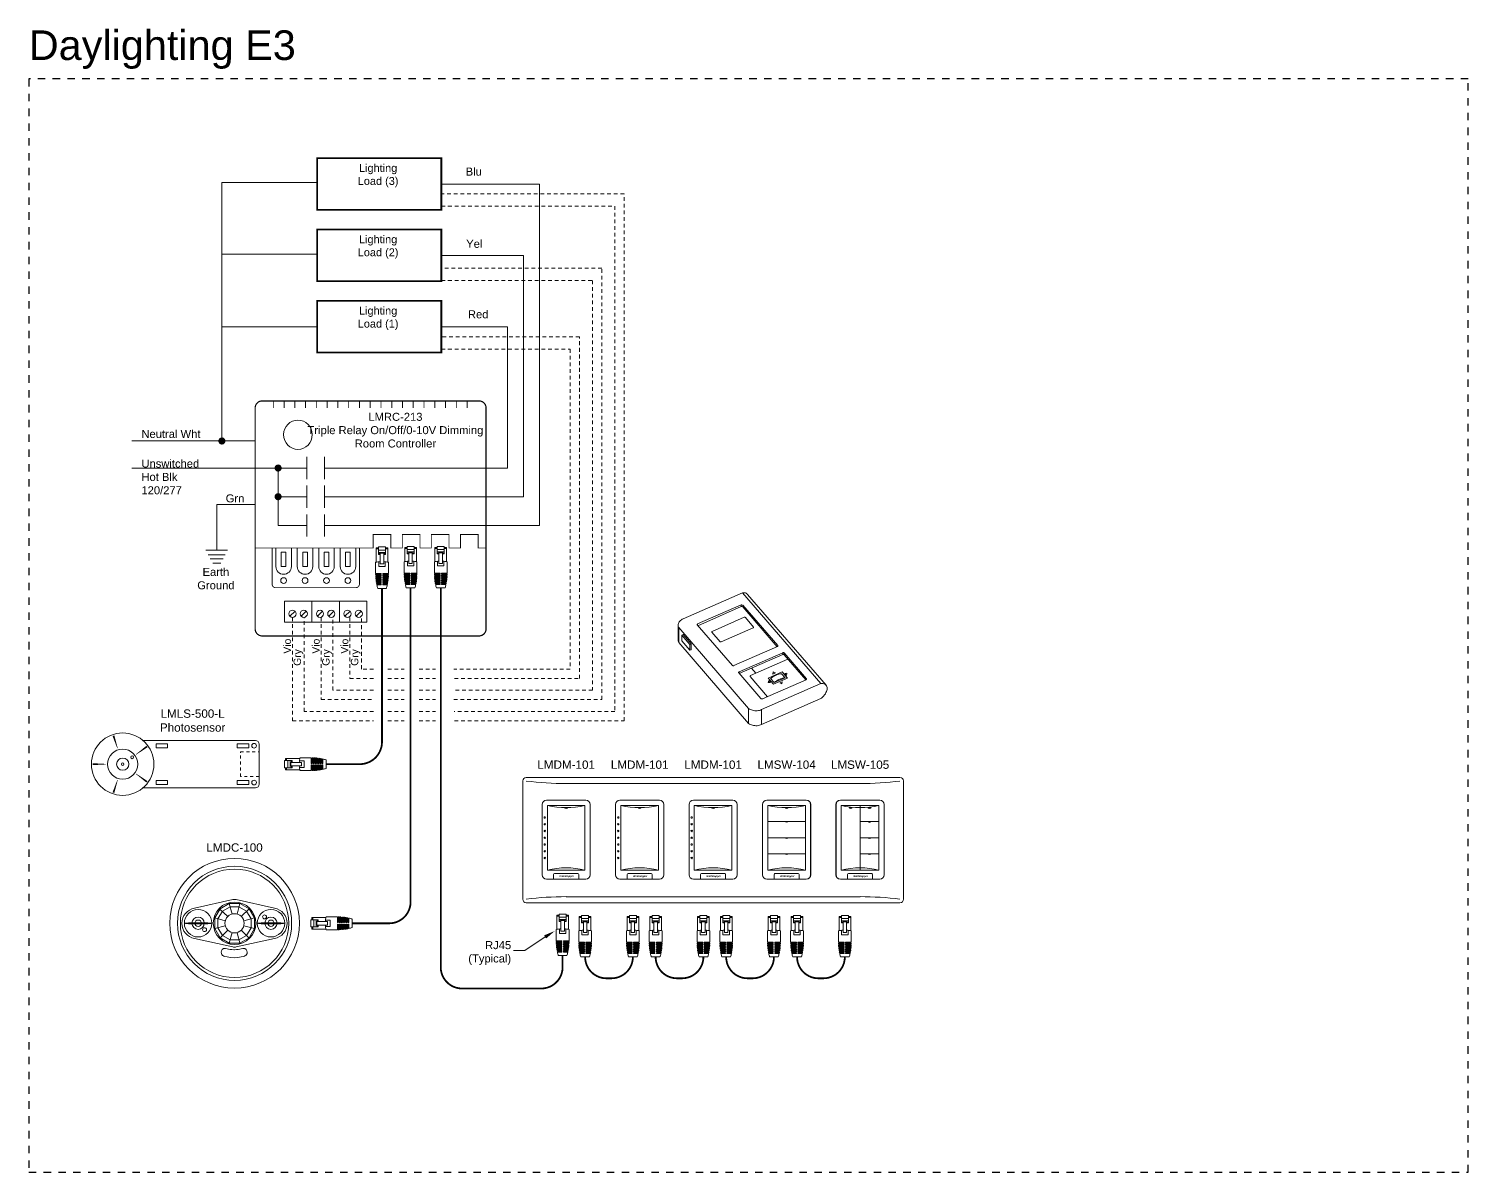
# Model space of a CAD drawing. Header units: inches. Extents: x -60 to 2005, y -577 to 104.
# Drawn here: x 401.58 to 450.13, y -97.76 to -59.17 of the extents above; entities that cross this region are included whole.
import ezdxf

# ---------------------------------------------------------------- set-up
doc = ezdxf.new("R2010")
doc.units = ezdxf.units.IN
doc.header["$MEASUREMENT"] = 0
for name, pattern in [('Demo', [0.5, 0.25, -0.25]), ('HIDDEN', [0.375, 0.25, -0.125]), ('HIDDEN2', [0.1875, 0.125, -0.0625])]:
    doc.linetypes.add(name, pattern=pattern)
doc.layers.get('0').update_dxf_attribs({"lineweight": 5})
doc.layers.add('PS Borders', color=40, linetype='Demo', lineweight=5, plot=False)
for name, color, linetype, lineweight in [('WS', 3, 'Continuous', 5), ('WS_DETAIL', 7, 'Continuous', 5), ('WS_LineVoltage', 1, 'Continuous', 5), ('WS_LowVoltage', 6, 'Continuous', 5)]:
    doc.layers.add(name, color=color, linetype=linetype, lineweight=lineweight)
doc.styles.add('ARIAL', font='arial.ttf')

# ---------------------------------------------------------------- blocks, each defined once
blk = doc.blocks.new('A$C756910A1')
at = {"layer": 'WS_DETAIL'}
for p, q in [((0.15, 6.6), (0.15, 10.17)), ((0.15, 10.17), (0.73, 10.17)), ((0.73, 9.92), (0.15, 9.92)), ((0.73, 10.43), (0.73, 8.56)), ((0.73, 10.43), (2.51, 10.43)), ((2.51, 9.66), (0.73, 9.66)), ((2.51, 9.06), (0.73, 9.06)), ((0.73, 8.74), (1.17, 8.74)), ((0.73, 8.56), (1.17, 8.56)), ((1.17, 6.17), (1.17, 9.06)), ((1.17, 8.85), (2.06, 8.85)), ((2.06, 6.17), (2.06, 9.06)), ((2.06, 8.74), (2.51, 8.74)), ((2.51, 8.56), (2.06, 8.56)), ((2.51, 10.43), (2.51, 8.56)), ((3.08, 10.17), (2.51, 10.17)), ((3.08, 9.92), (2.51, 9.92)), ((3.08, 6.6), (3.08, 10.17)), ((0, 6.56), (0, 3.73)), ((0, 3.73), (1.43, 3.73)), ((0.81, 6.7), (0.81, 5.55)), ((0.81, 5.55), (2.42, 5.55)), ((0.89, 3.73), (0.89, 3.51)), ((1.17, 6.17), (2.06, 6.17)), ((1.43, 3.51), (1.43, 3.73)), ((1.8, 3.73), (3.23, 3.73)), ((1.8, 3.51), (1.8, 3.73)), ((2.34, 3.73), (2.34, 3.51)), ((2.42, 6.7), (2.42, 5.55)), ((3.23, 6.56), (3.23, 3.73)), ((0, 3.51), (1.43, 3.51)), ((0.01, 3.29), (1.43, 3.29)), ((0.02, 3.06), (1.43, 3.06)), ((0.03, 2.84), (1.43, 2.84)), ((0.05, 2.62), (1.43, 2.62)), ((0.07, 2.4), (1.43, 2.4)), ((0.09, 2.18), (1.43, 2.18)), ((0.12, 1.96), (1.43, 1.96)), ((0.15, 1.74), (1.43, 1.74)), ((0.18, 1.52), (1.43, 1.52)), ((0.22, 1.3), (1.43, 1.3)), ((0.26, 1.08), (1.43, 1.08)), ((0.31, 0.86), (1.43, 0.86)), ((0.89, 3.29), (0.89, 3.06)), ((0.89, 2.84), (0.89, 2.62)), ((0.89, 2.4), (0.89, 2.18)), ((0.89, 1.96), (0.89, 1.74)), ((0.89, 1.52), (0.89, 1.3)), ((0.89, 1.08), (0.89, 0.86)), ((1.43, 3.06), (1.43, 3.29)), ((1.43, 2.62), (1.43, 2.84)), ((1.43, 2.18), (1.43, 2.4)), ((1.43, 1.74), (1.43, 1.96)), ((1.43, 1.3), (1.43, 1.52)), ((1.43, 0.86), (1.43, 1.08)), ((1.8, 3.51), (3.23, 3.51)), ((1.8, 3.29), (3.23, 3.29)), ((1.8, 3.06), (1.8, 3.29)), ((1.8, 3.06), (3.22, 3.06)), ((1.8, 2.84), (3.2, 2.84)), ((1.8, 2.62), (1.8, 2.84)), ((1.8, 2.62), (3.19, 2.62)), ((1.8, 2.4), (3.17, 2.4)), ((1.8, 2.18), (1.8, 2.4)), ((1.8, 2.18), (3.14, 2.18)), ((1.8, 1.96), (3.12, 1.96)), ((1.8, 1.74), (1.8, 1.96)), ((1.8, 1.74), (3.09, 1.74)), ((1.8, 1.52), (3.05, 1.52)), ((1.8, 1.3), (1.8, 1.52)), ((1.8, 1.3), (3.01, 1.3)), ((1.8, 1.08), (2.97, 1.08)), ((1.8, 0.86), (1.8, 1.08)), ((1.8, 0.86), (2.92, 0.86)), ((2.34, 3.29), (2.34, 3.06)), ((2.34, 2.84), (2.34, 2.62)), ((2.34, 2.4), (2.34, 2.18)), ((2.34, 1.96), (2.34, 1.74)), ((2.34, 1.52), (2.34, 1.3)), ((2.34, 1.08), (2.34, 0.86)), ((2.69, 0), (0.52, 0))]:
    blk.add_line(p, q, dxfattribs=at)
for centre, radius, start, end in [((1.62, -0.58), 7.33, 93.502, 102.7411), ((1.62, -0.58), 7.33, 77.2589, 86.498), ((13.49, 3.73), 13.49, 180.937, 181.8742), ((13.49, 3.73), 13.49, 182.8119, 183.7504), ((13.49, 3.73), 13.49, 184.6899, 185.6307), ((13.49, 3.73), 13.49, 186.573, 187.5171), ((13.49, 3.73), 13.49, 188.4632, 189.4117), ((13.49, 3.73), 13.49, 190.3627, 191.3167), ((13.49, 3.73), 13.49, 192.2739, 196.0379), ((-10.25, 3.73), 13.49, 343.9621, 347.7261), ((-10.25, 3.73), 13.49, 348.6833, 349.6373), ((-10.25, 3.73), 13.49, 350.5883, 351.5368), ((-10.25, 3.73), 13.49, 352.4829, 353.427), ((-10.25, 3.73), 13.49, 354.3693, 355.3101), ((-10.25, 3.73), 13.49, 356.2496, 357.1881), ((-10.25, 3.73), 13.49, 358.1258, 359.063)]:
    blk.add_arc(centre, radius, start, end, dxfattribs=at)
blk = doc.blocks.new('RJ45')
at = {"layer": 'WS_DETAIL', "xscale": 1.117448685388325, "yscale": 1.117448685388325, "zscale": 1.117448685388325}
blk.add_blockref('A$C756910A1', (59.47, 150.68), dxfattribs=at)
blk = doc.blocks.new('A$C28216DC1')
at = {"layer": 'WS_DETAIL'}
blk.add_lwpolyline([(22.84, 8.11), (17.13, 4.27), (13.98, 4.27)], dxfattribs=at)
blk.add_solid([(23.11, 7.67), (22.56, 8.56), (25.52, 9.76)], dxfattribs=at)
at = {"layer": 'WS_DETAIL', "linetype": 'Continuous', "insert": (13.29, 3.59), "char_height": 2.25, "width": 37.309, "attachment_point": 6, "style": 'ARIAL'}
blk.add_mtext('\\pi29.81;RJ45\\P\\pi22.42;(Typical)', dxfattribs=at)
blk = doc.blocks.new('A$C222B27AB')
at = {"const_width": 0.25}
blk.add_lwpolyline([(0.12, 11.27), (0.12, 1.12, 0.414214), (1.12, 0.12), (23.67, 0.12, 0.414214), (24.67, 1.12), (24.67, 11.27)], format="xyb", dxfattribs=at)
for points in [[(2.69, 6.06), (4.02, 6.06), (4.02, 10.08), (2.69, 10.08)], [(8.72, 6.06), (10.05, 6.06), (10.05, 10.08), (8.72, 10.08)], [(14.75, 6.06), (16.07, 6.06), (16.07, 10.08), (14.75, 10.08)], [(20.78, 6.06), (22.1, 6.06), (22.1, 10.08), (20.78, 10.08)]]:
    blk.add_lwpolyline(points, close=True)
at = {"layer": 'WS_DETAIL'}
for p, q in [((1.17, 11.27), (1.17, 6.06)), ((5.54, 6.06), (5.54, 11.27)), ((7.2, 11.27), (7.2, 6.06)), ((11.57, 6.06), (11.57, 11.27)), ((13.23, 11.27), (13.23, 6.06)), ((17.6, 6.06), (17.6, 11.27)), ((19.26, 11.27), (19.26, 6.06)), ((23.62, 6.06), (23.62, 11.27))]:
    blk.add_line(p, q, dxfattribs=at)
for centre in [(3.36, 2.11), (9.38, 2.11), (15.41, 2.11), (21.44, 2.11)]:
    blk.add_circle(centre, 0.82, dxfattribs=at)
for centre in [(3.36, 6.06), (9.38, 6.06), (15.41, 6.06), (21.44, 6.06)]:
    blk.add_arc(centre, 2.18, 180, 0, dxfattribs=at)
blk = doc.blocks.new('A$C2A821E27')
for p, q in [((1.27, 1.3), (2.43, 2.46)), ((3.84, 1.3), (5, 2.46))]:
    blk.add_line(p, q)
blk.add_lwpolyline([(0, 4.76), (6.27, 4.76), (6.27, 0), (0, 0)], close=True)
for centre in [(1.85, 1.88), (4.42, 1.88)]:
    blk.add_circle(centre, 0.82)
blk = doc.blocks.new('A$C017659A6')
for p, q in [((0, 0.245), (0.409, 0.245)), ((0.044, 0.16), (0.365, 0.16)), ((0.082, 0.085), (0.326, 0.085)), ((0.129, 0), (0.28, 0))]:
    blk.add_line(p, q)
blk = doc.blocks.new('LMCT-100_i')
at = {"extrusion": (0, 0.700492, 0.71366)}
for p, q in [((-24.44, 12.57), (-4.49, 21.34)), ((21.96, -9.31), (-4.49, 21.34)), ((-2.72, 20.82), (23.73, -9.83)), ((-19.6, 10.84), (-4.88, 17.31)), ((-4.88, 16.69), (-19.52, 10.26)), ((-4.89, 17.31), (-4.89, 16.68)), ((-4.39, 17.23), (7.47, 3.58)), ((-4.39, 17.22), (-4.39, 16.6)), ((7.2, 3.17), (-4.39, 16.6)), ((-26.13, 10.41), (-26.13, 5.37)), ((-7.85, -3.15), (-19.72, 10.49)), ((-19.6, 10.84), (-19.6, 10.35)), ((-14.71, 8.31), (-3.84, 13.09)), ((-3.47, 13.03), (-0.73, 9.81)), ((-25.93, 9.59), (-25.93, 4.54)), ((-25.92, 9.59), (-2.4, -17.69)), ((-24.48, 7.23), (-24.92, 7.04)), ((-24.92, 7.04), (-22.2, 3.89)), ((-24.92, 7.04), (-24.92, 5.11)), ((-22.2, 1.96), (-24.92, 5.11)), ((-12.03, 4.85), (-14.8, 8.05)), ((-0.8, 9.56), (-11.67, 4.79)), ((-22.2, 3.89), (-21.76, 4.08)), ((-22.2, 1.96), (-22.2, 3.89)), ((-21.76, 2.15), (-22.2, 1.96)), ((-21.76, 2.15), (-21.76, 4.08)), ((7.36, 3.23), (-7.36, -3.23)), ((-5.6, -5.33), (9.12, 1.14)), ((9.12, 0.51), (-5.52, -5.91)), ((7.47, 3.58), (7.47, 3.31)), ((9.12, 1.14), (9.12, 0.51)), ((9.61, 1.05), (17.1, -7.63)), ((9.61, 1.05), (9.61, 0.43)), ((16.9, -8.02), (9.61, 0.43)), ((-1.72, -6.58), (10.88, -1.04)), ((0.07, -5.79), (-1.38, -4.1)), ((1.77, -14.36), (-5.72, -5.68)), ((-5.6, -5.33), (-5.6, -5.82)), ((3.96, -13.7), (-1.84, -6.93)), ((21.96, -9.31), (2, -18.08)), ((16.98, -7.98), (2.27, -14.44)), ((4.2, -7.4), (8.9, -5.34)), ((6, -9.49), (4.2, -7.4)), ((5.05, -8.96), (4.42, -8.23)), ((6.24, -8.97), (5.04, -7.57)), ((6, -9.49), (10.7, -7.42)), ((6.24, -8.97), (9.96, -7.33)), ((8.76, -5.94), (9.96, -7.33)), ((10.7, -7.42), (8.9, -5.34)), ((17.1, -7.63), (17.1, -7.9)), ((2, -23.12), (21.96, -14.36)), ((-2.4, -22.73), (-2.4, -17.69)), ((2, -18.08), (2, -23.12))]:
    blk.add_line(p, q, dxfattribs=at)
for p, q in [((4.42, -8.23), (4.2, -8.91)), ((5.05, -8.96), (4.2, -8.91)), ((5.83, -6.07), (5.93, -5.37)), ((6.71, -5.7), (5.93, -5.37)), ((8.87, -9.36), (8.09, -9.03)), ((8.87, -9.36), (8.97, -8.66)), ((9.78, -5.85), (10.48, -5.73)), ((10.4, -6.57), (10.48, -5.73))]:
    blk.add_line(p, q)
at = {"extrusion": (-0.310472, -0.62793, 0.71366)}
for p, q in [((6.71, -5.7), (5.83, -6.07)), ((8.97, -8.66), (8.09, -9.03))]:
    blk.add_line(p, q, dxfattribs=at)
at = {"extrusion": (-0.692921, 0.102711, 0.71366)}
blk.add_line((10.4, -6.57), (9.78, -5.85), dxfattribs=at)
for centre in [(-4.71, 16.87), (-4.71, 16.25)]:
    blk.add_arc(centre, 0.477, 48.6015, 112.129)
for points, knots in [([(-4.49, 21.34), (-4.24, 21.37), (-3.76, 21.38), (-3.16, 21.21), (-2.85, 20.98), (-2.72, 20.83), (-2.72, 20.82)], [0, 0, 0, 0, 0.1, 0.2, 0.3, 0.3044799, 0.3044799, 0.3044799, 0.3044799]), ([(-25.93, 4.54), (-26.02, 4.72), (-26.11, 5), (-26.13, 5.28), (-26.13, 5.37)], [0, 0, 0, 0, 0.1666667, 0.2459578, 0.2459578, 0.2459578, 0.2459578])]:
    blk.add_open_spline(points, degree=3, knots=knots)
for points in [[(-24.44, 12.57), (-24.67, 12.47), (-25.09, 12.23), (-25.6, 11.79), (-25.95, 11.27), (-26.13, 10.71), (-26.14, 10.14), (-26.02, 9.77), (-25.93, 9.59)], [(-19.72, 10.49), (-19.73, 10.51), (-19.76, 10.55), (-19.77, 10.62), (-19.77, 10.69), (-19.73, 10.75), (-19.68, 10.8), (-19.63, 10.83), (-19.6, 10.84)], [(-3.84, 13.09), (-3.82, 13.1), (-3.78, 13.11), (-3.71, 13.12), (-3.64, 13.11), (-3.57, 13.1), (-3.52, 13.07), (-3.49, 13.04), (-3.47, 13.03)], [(-0.73, 9.81), (-0.72, 9.8), (-0.7, 9.77), (-0.69, 9.72), (-0.69, 9.67), (-0.72, 9.62), (-0.76, 9.58), (-0.8, 9.56), (-0.82, 9.55)], [(-14.8, 8.05), (-14.81, 8.07), (-14.83, 8.1), (-14.84, 8.15), (-14.83, 8.2), (-14.81, 8.24), (-14.77, 8.28), (-14.73, 8.3), (-14.71, 8.31)], [(-11.67, 4.79), (-11.69, 4.78), (-11.73, 4.76), (-11.8, 4.75), (-11.87, 4.76), (-11.93, 4.78), (-11.99, 4.81), (-12.02, 4.83), (-12.03, 4.85)], [(7.47, 3.58), (7.49, 3.56), (7.51, 3.52), (7.53, 3.46), (7.52, 3.39), (7.48, 3.32), (7.43, 3.27), (7.38, 3.24), (7.35, 3.23)], [(9.12, 1.14), (9.14, 1.15), (9.2, 1.17), (9.3, 1.18), (9.39, 1.17), (9.48, 1.15), (9.56, 1.11), (9.6, 1.07), (9.61, 1.05)], [(9.61, 0.43), (9.6, 0.45), (9.56, 0.48), (9.48, 0.52), (9.39, 0.55), (9.3, 0.56), (9.2, 0.54), (9.14, 0.53), (9.12, 0.51)], [(-7.36, -3.23), (-7.38, -3.24), (-7.44, -3.26), (-7.54, -3.27), (-7.63, -3.27), (-7.72, -3.24), (-7.8, -3.2), (-7.84, -3.17), (-7.85, -3.15)], [(-5.72, -5.68), (-5.73, -5.66), (-5.76, -5.62), (-5.77, -5.56), (-5.76, -5.49), (-5.73, -5.42), (-5.67, -5.37), (-5.62, -5.34), (-5.6, -5.33)], [(-1.84, -6.93), (-1.85, -6.91), (-1.88, -6.87), (-1.89, -6.8), (-1.88, -6.74), (-1.85, -6.67), (-1.8, -6.62), (-1.75, -6.59), (-1.72, -6.58)], [(5.04, -7.57), (5.33, -7.34), (5.94, -6.91), (6.9, -6.4), (7.85, -6.06), (8.47, -5.96), (8.76, -5.94)], [(9.96, -7.33), (9.67, -7.35), (9.06, -7.46), (8.1, -7.8), (7.14, -8.3), (6.53, -8.73), (6.24, -8.97)], [(17.1, -7.63), (17.12, -7.65), (17.14, -7.69), (17.16, -7.75), (17.15, -7.82), (17.11, -7.88), (17.06, -7.94), (17.01, -7.97), (16.98, -7.98)], [(21.96, -14.36), (22.21, -14.17), (22.68, -13.76), (23.28, -13.06), (23.74, -12.32), (24.02, -11.58), (24.12, -10.88), (24.02, -10.27), (23.74, -9.78), (23.28, -9.44), (22.68, -9.27), (22.21, -9.28), (21.96, -9.31)], [(2.27, -14.44), (2.24, -14.46), (2.18, -14.48), (2.09, -14.49), (1.99, -14.48), (1.9, -14.45), (1.83, -14.42), (1.79, -14.38), (1.77, -14.36)], [(-2.4, -17.69), (-2.22, -17.83), (-1.8, -18.07), (-1.08, -18.32), (-0.3, -18.46), (0.5, -18.47), (1.29, -18.34), (1.78, -18.18), (2, -18.08)], [(2, -23.12), (1.78, -23.22), (1.29, -23.39), (0.5, -23.51), (-0.3, -23.5), (-1.08, -23.37), (-1.8, -23.11), (-2.22, -22.87), (-2.4, -22.73)]]:
    blk.add_open_spline(points, degree=3)
at = {"layer": 'WS_DETAIL'}
blk.add_line((-24.48, 7.23), (-21.76, 4.08), dxfattribs=at)
at = {"layer": 'WS_DETAIL', "extrusion": (0, 0.700492, 0.71366)}
blk.add_line((-25.93, 4.54), (-2.4, -22.73), dxfattribs=at)
blk = doc.blocks.new('*U285')
for p, q in [((-51.38, 0.96), (-51.38, 32.88)), ((-50.42, 33.84), (-28.9, 33.84)), ((39.66, 32.2), (-39.66, 32.2)), ((-30.59, 33.84), (30.59, 33.84)), ((-10.76, 33.84), (50.42, 33.84)), ((51.38, 32.88), (51.38, 0.96)), ((-44.97, 27.7), (-34.34, 27.7)), ((-25.14, 27.7), (-14.51, 27.7)), ((-5.32, 27.7), (5.32, 27.7)), ((14.51, 27.7), (25.14, 27.7)), ((34.34, 27.7), (44.97, 27.7)), ((-46.15, 26.52), (-46.15, 7.57)), ((-33.16, 26.52), (-33.16, 7.57)), ((-26.32, 26.52), (-26.32, 7.57)), ((-13.33, 26.52), (-13.33, 7.57)), ((-6.5, 26.52), (-6.5, 7.57)), ((6.5, 26.52), (6.5, 7.57)), ((13.33, 26.52), (13.33, 7.57)), ((26.32, 26.52), (26.32, 7.57)), ((33.16, 26.52), (33.16, 7.57)), ((46.15, 26.52), (46.15, 7.57)), ((-34.34, 6.39), (-44.97, 6.39)), ((-14.51, 6.39), (-25.14, 6.39)), ((5.32, 6.39), (-5.32, 6.39)), ((25.14, 6.39), (14.51, 6.39)), ((44.97, 6.39), (34.34, 6.39)), ((-50.42, 0), (-28.9, 0)), ((39.66, 1.64), (-39.66, 1.64)), ((-30.59, 0), (30.59, 0)), ((-10.76, 0), (50.42, 0))]:
    blk.add_line(p, q)
for centre, radius, start, end in [((-50.42, 32.88), 0.96, 90, 180), ((-39.66, 117.54), 85.35, 262.7571, 270), ((39.66, 117.54), 85.35, 270, 277.2429), ((50.42, 32.88), 0.96, 0, 90), ((-44.97, 26.52), 1.18, 90, 180), ((-34.34, 26.52), 1.18, 0, 90), ((-25.14, 26.52), 1.18, 90, 180), ((-14.51, 26.52), 1.18, 0, 90), ((-5.32, 26.52), 1.18, 90, 180), ((5.32, 26.52), 1.18, 0, 90), ((14.51, 26.52), 1.18, 90, 180), ((25.14, 26.52), 1.18, 0, 90), ((34.34, 26.52), 1.18, 90, 180), ((44.97, 26.52), 1.18, 0, 90), ((-44.97, 7.57), 1.18, 180, 270), ((-34.34, 7.57), 1.18, 270, 0), ((-25.14, 7.57), 1.18, 180, 270), ((-14.51, 7.57), 1.18, 270, 0), ((-5.32, 7.57), 1.18, 180, 270), ((5.32, 7.57), 1.18, 270, 0), ((14.51, 7.57), 1.18, 180, 270), ((25.14, 7.57), 1.18, 270, 0), ((34.34, 7.57), 1.18, 180, 270), ((44.97, 7.57), 1.18, 270, 0), ((-50.42, 0.96), 0.96, 180, 270), ((-39.66, -83.7), 85.35, 90, 97.2429), ((39.66, -83.7), 85.35, 82.7571, 90), ((50.42, 0.96), 0.96, 270, 0)]:
    blk.add_arc(centre, radius, start, end)
blk = doc.blocks.new('*U151')
blk.add_blockref('*U285', (39.66, 0))
blk = doc.blocks.new('*U250')
for p, q in [((-6.5, 20.13), (-6.5, 1.18)), ((-5.32, 21.31), (5.32, 21.31)), ((-5.07, 2.44), (-5.07, 19.89)), ((-5.07, 19.89), (5.07, 19.89)), ((0, 19.29), (0, 19.89)), ((5.07, 19.89), (5.07, 2.44)), ((6.5, 20.13), (6.5, 1.18)), ((-2.87, 19.29), (-2.87, 19.19)), ((-2.2, 19.29), (-2.87, 19.29)), ((-2.2, 19.29), (-2.2, 19.19)), ((0, 19.29), (0, 3.04)), ((2.2, 19.29), (2.2, 19.19)), ((2.2, 19.29), (2.87, 19.29)), ((2.87, 19.29), (2.87, 19.19)), ((0, 15.52), (5.07, 15.52)), ((2.2, 15.52), (2.2, 15.42)), ((2.87, 15.52), (2.87, 15.42)), ((0, 11.16), (5.07, 11.16)), ((2.2, 11.16), (2.2, 11.06)), ((2.87, 11.16), (2.87, 11.06)), ((0, 6.8), (5.07, 6.8)), ((2.2, 6.8), (2.2, 6.7)), ((2.87, 6.8), (2.87, 6.7)), ((5.32, 0), (-5.32, 0)), ((5.07, 2.44), (-5.07, 2.44)), ((-3.38, 1.24), (-3.38, 0)), ((3.14, 1.48), (-3.14, 1.48)), ((0, 3.04), (0, 2.44)), ((3.38, 1.24), (3.38, 0))]:
    blk.add_line(p, q)
for centre, radius, start, end in [((-5.32, 20.13), 1.18, 90, 180), ((0, 41.25), 21.96, 256.6482, 283.3518), ((5.32, 20.13), 1.18, 0, 90), ((-2.54, 19.73), 0.639, 238.6629, 301.3371), ((2.54, 19.73), 0.639, 238.6629, 301.3371), ((2.54, 15.96), 0.639, 238.6629, 301.3371), ((2.54, 11.6), 0.639, 238.6629, 301.3371), ((2.54, 7.24), 0.639, 238.6629, 301.3371), ((-5.32, 1.18), 1.18, 180, 270), ((0, -18.92), 21.96, 76.6482, 103.3518), ((-3.14, 1.24), 0.239, 90, 180), ((3.14, 1.24), 0.239, 0, 90), ((5.32, 1.18), 1.18, 270, 0)]:
    blk.add_arc(centre, radius, start, end)
at = {"style": 'ARIAL'}
for s, insert, char_height, width, attachment_point in [('LMSW-105', (0, 32.02), 2.25, 40.9705, 2), ('{\\fArial|b1|i1|c0|p34;Wattstopper}', (-1.79, 1.04), 0.4798, 3.7953, 1)]:
    blk.add_mtext(s, dxfattribs=dict(at, insert=insert, char_height=char_height, width=width, attachment_point=attachment_point))
blk = doc.blocks.new('*U249')
for p, q in [((-6.5, 20.13), (-6.5, 1.18)), ((-5.32, 21.31), (5.32, 21.31)), ((-5.07, 2.44), (-5.07, 19.89)), ((-5.07, 19.89), (5.07, 19.89)), ((5.07, 19.89), (5.07, 2.44)), ((6.5, 20.13), (6.5, 1.18)), ((-0.33, 19.29), (-0.33, 19.19)), ((0.33, 19.29), (0.33, 19.19)), ((-5.07, 15.52), (0, 15.52)), ((-0.33, 15.53), (-0.33, 15.42)), ((0, 15.52), (5.07, 15.52)), ((0.33, 15.53), (0.33, 15.42)), ((-5.07, 11.16), (0, 11.16)), ((-0.33, 11.17), (-0.33, 11.06)), ((0, 11.16), (5.07, 11.16)), ((0.33, 11.17), (0.33, 11.06)), ((-5.07, 6.8), (0, 6.8)), ((-0.33, 6.81), (-0.33, 6.7)), ((0, 6.8), (5.07, 6.8)), ((0.33, 6.81), (0.33, 6.7)), ((5.32, 0), (-5.32, 0)), ((5.07, 2.44), (-5.07, 2.44)), ((5.07, 2.44), (-5.07, 2.44)), ((-3.38, 1.24), (-3.38, 0)), ((3.14, 1.48), (-3.14, 1.48)), ((3.38, 1.24), (3.38, 0))]:
    blk.add_line(p, q)
for centre, radius, start, end in [((-5.32, 20.13), 1.18, 90, 180), ((0, 41.25), 21.96, 256.6482, 283.3518), ((5.32, 20.13), 1.18, 0, 90), ((0, 19.73), 0.639, 238.6629, 301.3371), ((0, 15.97), 0.639, 238.6629, 301.3371), ((0, 11.61), 0.639, 238.6629, 301.3371), ((0, 7.25), 0.639, 238.6629, 301.3371), ((-5.32, 1.18), 1.18, 180, 270), ((0, -18.92), 21.96, 76.6482, 103.3518), ((-3.14, 1.24), 0.239, 90, 180), ((3.14, 1.24), 0.239, 0, 90), ((5.32, 1.18), 1.18, 270, 0)]:
    blk.add_arc(centre, radius, start, end)
at = {"style": 'ARIAL'}
for s, insert, char_height, width, attachment_point in [('LMSW-104', (0, 32.02), 2.25, 40.9705, 2), ('{\\fArial|b1|i1|c0|p34;Wattstopper}', (-1.79, 1.04), 0.4798, 3.7953, 1)]:
    blk.add_mtext(s, dxfattribs=dict(at, insert=insert, char_height=char_height, width=width, attachment_point=attachment_point))
blk = doc.blocks.new('*U207')
for p, q in [((-6.5, 20.13), (-6.5, 1.18)), ((-5.32, 21.31), (5.32, 21.31)), ((-5.07, 2.44), (-5.07, 19.89)), ((-5.07, 19.89), (5.07, 19.89)), ((-5.07, 19.89), (5.07, 19.89)), ((5.07, 19.89), (5.07, 2.44)), ((6.5, 20.13), (6.5, 1.18)), ((-0.33, 19.29), (-0.33, 19.19)), ((0.33, 19.29), (0.33, 19.19)), ((5.32, 0), (-5.32, 0)), ((5.07, 2.44), (-5.07, 2.44)), ((5.07, 2.44), (-5.07, 2.44)), ((-3.38, 1.24), (-3.38, 0)), ((3.14, 1.48), (-3.14, 1.48)), ((3.38, 1.24), (3.38, 0))]:
    blk.add_line(p, q)
for centre in [(-5.78, 16.63), (-5.78, 14.81), (-5.78, 12.99), (-5.78, 11.16), (-5.78, 9.34), (-5.78, 7.52), (-5.78, 5.7)]:
    blk.add_circle(centre, 0.199)
for centre, radius, start, end in [((-5.32, 20.13), 1.18, 90, 180), ((0, 41.25), 21.96, 256.6482, 283.3518), ((5.32, 20.13), 1.18, 0, 90), ((0, 19.73), 0.639, 238.6629, 301.3371), ((-5.32, 1.18), 1.18, 180, 270), ((0, -18.92), 21.96, 76.6482, 103.3518), ((-3.14, 1.24), 0.239, 90, 180), ((3.14, 1.24), 0.239, 0, 90), ((5.32, 1.18), 1.18, 270, 0)]:
    blk.add_arc(centre, radius, start, end)
at = {"style": 'ARIAL'}
for s, insert, char_height, width, attachment_point in [('LMDM-101', (0, 32.02), 2.25, 40.9705, 2), ('{\\fArial|b1|i1|c0|p34;Wattstopper}', (-1.79, 1.04), 0.4798, 3.7953, 1)]:
    blk.add_mtext(s, dxfattribs=dict(at, insert=insert, char_height=char_height, width=width, attachment_point=attachment_point))
blk = doc.blocks.new('*U257')
at = {"lineweight": 18}
for points in [[(-1.44, -5.36), (-3.92, -3.92), (-5.36, -1.44), (-5.36, 1.43), (-3.92, 3.92), (-1.44, 5.36), (1.43, 5.36), (3.92, 3.92), (5.36, 1.43), (5.36, -1.44), (3.92, -3.92), (1.43, -5.36), (-1.44, -5.36)], [(-1.2, -4.47), (-3.27, -3.27), (-4.47, -1.2), (-4.47, 1.2), (-3.27, 3.27), (-1.2, 4.46), (1.2, 4.46), (3.27, 3.27), (4.46, 1.2), (4.46, -1.2), (3.27, -3.27), (1.2, -4.47), (-1.2, -4.47)], [(-1.44, 5.36), (-0.67, 2.5)], [(1.43, 5.36), (0.67, 2.5)], [(3.92, 3.92), (1.83, 1.83)], [(-2.5, 0.67), (-5.36, 1.43)], [(-3.97, 3.84), (-1.83, 1.83)], [(5.36, 1.43), (2.5, 0.67)], [(-2.5, -0.67), (-5.36, -1.44)], [(-1.83, -1.83), (-3.92, -3.92)], [(-0.67, -2.5), (-1.44, -5.36)], [(3.87, -3.95), (1.83, -1.84)], [(5.36, -1.44), (2.5, -0.67)]]:
    blk.add_lwpolyline(points, dxfattribs=at)
for points, knots in [([(17.49, 0), (17.49, -9.66), (9.66, -17.49), (0, -17.49), (-9.66, -17.49), (-17.49, -9.66), (-17.49, 0), (-17.49, 9.66), (-9.66, 17.49), (0, 17.49), (9.66, 17.49), (17.49, 9.66), (17.49, 0)], [0, 0, 0, 0, 1, 1, 1, 2, 2, 2, 3, 3, 3, 4, 4, 4, 4]), ([(15.41, 0), (15.41, -8.51), (8.51, -15.41), (0, -15.41), (-8.51, -15.41), (-15.41, -8.51), (-15.41, 0), (-15.41, 8.51), (-8.51, 15.41), (0, 15.41), (8.51, 15.41), (15.41, 8.51), (15.41, 0)], [0, 0, 0, 0, 1, 1, 1, 2, 2, 2, 3, 3, 3, 4, 4, 4, 4]), ([(14.63, 0), (14.63, -8.08), (8.08, -14.63), (0, -14.63), (-8.08, -14.63), (-14.63, -8.08), (-14.63, 0), (-14.63, 8.08), (-8.08, 14.63), (0, 14.63), (8.08, 14.63), (14.63, 8.08), (14.63, 0)], [0, 0, 0, 0, 1, 1, 1, 2, 2, 2, 3, 3, 3, 4, 4, 4, 4]), ([(-14.21, 0), (-14.21, 2.03), (-12.74, 3.73), (-10.81, 4.08), (-10.81, 4.08), (-0.46, 6.4), (-0.46, 6.4), (-0.33, 6.43), (-0.17, 6.45), (0, 6.45)], [0, 0, 0, 0, 1, 1, 1, 2, 2, 2, 3, 3, 3, 3]), ([(5.74, 0), (5.74, -3.17), (3.17, -5.74), (0, -5.74), (-3.17, -5.74), (-5.74, -3.17), (-5.74, 0), (-5.74, 3.17), (-3.17, 5.74), (0, 5.74), (3.17, 5.74), (5.74, 3.17), (5.74, 0)], [0, 0, 0, 0, 1, 1, 1, 2, 2, 2, 3, 3, 3, 4, 4, 4, 4]), ([(14.21, 0), (14.21, 2.03), (12.74, 3.73), (10.81, 4.08), (10.81, 4.08), (0.46, 6.4), (0.46, 6.4), (0.33, 6.43), (0.17, 6.45), (0, 6.45)], [0, 0, 0, 0, 1, 1, 1, 2, 2, 2, 3, 3, 3, 3]), ([(-6.13, 0), (-6.13, -2.05), (-7.79, -3.7), (-9.84, -3.7), (-11.88, -3.7), (-13.54, -2.05), (-13.54, 0), (-13.54, 2.04), (-11.88, 3.7), (-9.84, 3.7), (-7.79, 3.7), (-6.13, 2.04), (-6.13, 0)], [0, 0, 0, 0, 1, 1, 1, 2, 2, 2, 3, 3, 3, 4, 4, 4, 4]), ([(-6.13, 0), (-6.13, -2.05), (-7.79, -3.7), (-9.84, -3.7), (-11.88, -3.7), (-13.54, -2.05), (-13.54, 0), (-13.54, 2.04), (-11.88, 3.7), (-9.84, 3.7), (-7.79, 3.7), (-6.13, 2.04), (-6.13, 0)], [0, 0, 0, 0, 1, 1, 1, 2, 2, 2, 3, 3, 3, 4, 4, 4, 4]), ([(-6.14, 0), (-6.14, -0.09), (-7.79, -0.17), (-9.84, -0.17), (-11.88, -0.17), (-13.53, -0.09), (-13.53, 0), (-13.53, 0.09), (-11.88, 0.16), (-9.84, 0.16), (-7.79, 0.16), (-6.14, 0.09), (-6.14, 0)], [0, 0, 0, 0, 1, 1, 1, 2, 2, 2, 3, 3, 3, 4, 4, 4, 4]), ([(-6.14, 0), (-6.14, -0.09), (-7.79, -0.17), (-9.84, -0.17), (-11.88, -0.17), (-13.53, -0.09), (-13.53, 0), (-13.53, 0.09), (-11.88, 0.16), (-9.84, 0.16), (-7.79, 0.16), (-6.14, 0.09), (-6.14, 0)], [0, 0, 0, 0, 1, 1, 1, 2, 2, 2, 3, 3, 3, 4, 4, 4, 4]), ([(-8.18, 0), (-8.18, -0.91), (-8.92, -1.66), (-9.84, -1.66), (-10.75, -1.66), (-11.49, -0.91), (-11.49, 0), (-11.49, 0.91), (-10.75, 1.65), (-9.84, 1.65), (-8.92, 1.65), (-8.18, 0.91), (-8.18, 0)], [0, 0, 0, 0, 1, 1, 1, 2, 2, 2, 3, 3, 3, 4, 4, 4, 4]), ([(-8.18, 0), (-8.18, -0.91), (-8.92, -1.66), (-9.84, -1.66), (-10.75, -1.66), (-11.49, -0.91), (-11.49, 0), (-11.49, 0.91), (-10.75, 1.65), (-9.84, 1.65), (-8.92, 1.65), (-8.18, 0.91), (-8.18, 0)], [0, 0, 0, 0, 1, 1, 1, 2, 2, 2, 3, 3, 3, 4, 4, 4, 4]), ([(-8.97, 0), (-8.97, -0.48), (-9.36, -0.87), (-9.84, -0.87), (-10.32, -0.87), (-10.7, -0.48), (-10.7, 0), (-10.7, 0.48), (-10.32, 0.87), (-9.84, 0.87), (-9.36, 0.87), (-8.97, 0.48), (-8.97, 0)], [0, 0, 0, 0, 1, 1, 1, 2, 2, 2, 3, 3, 3, 4, 4, 4, 4]), ([(-8.97, 0), (-8.97, -0.48), (-9.36, -0.87), (-9.84, -0.87), (-10.32, -0.87), (-10.7, -0.48), (-10.7, 0), (-10.7, 0.48), (-10.32, 0.87), (-9.84, 0.87), (-9.36, 0.87), (-8.97, 0.48), (-8.97, 0)], [0, 0, 0, 0, 1, 1, 1, 2, 2, 2, 3, 3, 3, 4, 4, 4, 4]), ([(2.59, 0), (2.59, -1.43), (1.43, -2.59), (0, -2.59), (-1.43, -2.59), (-2.59, -1.43), (-2.59, 0), (-2.59, 1.43), (-1.43, 2.59), (0, 2.59), (1.43, 2.59), (2.59, 1.43), (2.59, 0)], [0, 0, 0, 0, 1, 1, 1, 2, 2, 2, 3, 3, 3, 4, 4, 4, 4]), ([(6.13, 0), (6.13, 2.04), (7.79, 3.7), (9.83, 3.7), (11.88, 3.7), (13.54, 2.04), (13.54, 0), (13.54, -2.05), (11.88, -3.7), (9.83, -3.7), (7.79, -3.7), (6.13, -2.05), (6.13, 0)], [0, 0, 0, 0, 1, 1, 1, 2, 2, 2, 3, 3, 3, 4, 4, 4, 4]), ([(6.14, 0), (6.14, 0.09), (7.79, 0.16), (9.83, 0.16), (11.88, 0.16), (13.53, 0.09), (13.53, 0), (13.53, -0.09), (11.88, -0.17), (9.83, -0.17), (7.79, -0.17), (6.14, -0.09), (6.14, 0)], [0, 0, 0, 0, 1, 1, 1, 2, 2, 2, 3, 3, 3, 4, 4, 4, 4]), ([(7.57, 1.73), (7.57, 2.02), (7.81, 2.25), (8.1, 2.25), (8.39, 2.25), (8.62, 2.02), (8.62, 1.73), (8.62, 1.44), (8.39, 1.2), (8.1, 1.2), (7.81, 1.2), (7.57, 1.44), (7.57, 1.73)], [0, 0, 0, 0, 1, 1, 1, 2, 2, 2, 3, 3, 3, 4, 4, 4, 4]), ([(8.18, 0), (8.18, 0.91), (8.92, 1.65), (9.83, 1.65), (10.75, 1.65), (11.49, 0.91), (11.49, 0), (11.49, -0.91), (10.75, -1.66), (9.83, -1.66), (8.92, -1.66), (8.18, -0.91), (8.18, 0)], [0, 0, 0, 0, 1, 1, 1, 2, 2, 2, 3, 3, 3, 4, 4, 4, 4]), ([(8.97, 0), (8.97, 0.48), (9.36, 0.87), (9.83, 0.87), (10.31, 0.87), (10.7, 0.48), (10.7, 0), (10.7, -0.48), (10.31, -0.87), (9.83, -0.87), (9.36, -0.87), (8.97, -0.48), (8.97, 0)], [0, 0, 0, 0, 1, 1, 1, 2, 2, 2, 3, 3, 3, 4, 4, 4, 4]), ([(-14.21, 0), (-14.21, -2.04), (-12.74, -3.73), (-10.81, -4.08), (-10.81, -4.08), (-0.46, -6.4), (-0.46, -6.4), (-0.33, -6.43), (-0.17, -6.45), (0, -6.45)], [0, 0, 0, 0, 1, 1, 1, 2, 2, 2, 3, 3, 3, 3]), ([(-7.57, -1.73), (-7.57, -2.02), (-7.81, -2.26), (-8.1, -2.26), (-8.39, -2.26), (-8.62, -2.02), (-8.62, -1.73), (-8.62, -1.44), (-8.39, -1.21), (-8.1, -1.21), (-7.81, -1.21), (-7.57, -1.44), (-7.57, -1.73)], [0, 0, 0, 0, 1, 1, 1, 2, 2, 2, 3, 3, 3, 4, 4, 4, 4]), ([(-7.57, -1.73), (-7.57, -2.02), (-7.81, -2.26), (-8.1, -2.26), (-8.39, -2.26), (-8.62, -2.02), (-8.62, -1.73), (-8.62, -1.44), (-8.39, -1.21), (-8.1, -1.21), (-7.81, -1.21), (-7.57, -1.44), (-7.57, -1.73)], [0, 0, 0, 0, 1, 1, 1, 2, 2, 2, 3, 3, 3, 4, 4, 4, 4]), ([(14.21, 0), (14.21, -2.04), (12.74, -3.73), (10.81, -4.08), (10.81, -4.08), (0.46, -6.4), (0.46, -6.4), (0.33, -6.43), (0.17, -6.45), (0, -6.45)], [0, 0, 0, 0, 1, 1, 1, 2, 2, 2, 3, 3, 3, 3]), ([(-0.1, -9.29), (1.27, -9.29), (2.67, -8.87), (2.67, -8.87), (2.67, -8.87), (2.76, -8.82), (2.76, -8.82), (3.14, -8.68), (3.41, -8.29), (3.41, -7.83), (3.41, -7.24), (2.98, -6.77), (2.44, -6.77), (2.44, -6.77), (2.15, -6.8), (1.77, -6.91), (1.39, -7.03), (0.63, -7.13), (0, -7.13), (0, -7.13), (-0.2, -7.13), (-0.2, -7.13), (-0.83, -7.13), (-1.59, -7.03), (-1.97, -6.91), (-2.35, -6.8), (-2.64, -6.77), (-2.64, -6.77), (-3.18, -6.77), (-3.61, -7.24), (-3.61, -7.83), (-3.61, -8.29), (-3.34, -8.68), (-2.96, -8.82), (-2.96, -8.82), (-2.87, -8.87), (-2.87, -8.87), (-2.87, -8.87), (-1.47, -9.29), (-0.1, -9.29)], [0, 0, 0, 0, 1, 1, 1, 2, 2, 2, 3, 3, 3, 4, 4, 4, 5, 5, 5, 6, 6, 6, 7, 7, 7, 8, 8, 8, 9, 9, 9, 10, 10, 10, 11, 11, 11, 12, 12, 12, 13, 13, 13, 13])]:
    blk.add_open_spline(points, degree=3, knots=knots, dxfattribs=at)
blk.add_open_spline([(1.43, -5.36), (1.43, -5.29), (0.67, -2.5), (0.67, -2.5)], degree=3, dxfattribs=at)
at = {"insert": (0, 21.58), "char_height": 2.25, "width": 40.9705, "attachment_point": 2, "style": 'ARIAL'}
blk.add_mtext('LMDC-100', dxfattribs=at)
blk = doc.blocks.new('*U290')
at = {"color": 0, "linetype": 'HIDDEN'}
for p, q in [((11.13, 3.1), (11.13, 9.7)), ((11.13, 9.7), (16.18, 9.7)), ((16.18, 3.1), (11.13, 3.1))]:
    blk.add_line(p, q, dxfattribs=at)
for points, format in [([(-23.15, 14.1, 0.5, 0.125, 0), (-22.03, 10.65, 0, 0, 0)], "xyseb"), ([(-15.19, 0), (15.19, 0, 0.414214), (16.18, 1), (16.18, 11.81, 0.414214), (15.19, 12.81), (-15.19, 12.81)], "xyb"), ([(-14.1, 11.16, 0.5, 0.125, 0), (-17.03, 9.03, 0, 0, 0)], "xyseb"), ([(-28.74, 6.4, 0.5, 0.125, 0), (-25.12, 6.4, 0, 0, 0)], "xyseb"), ([(-14.1, 1.64, 0.5, 0.125, 0), (-17.03, 3.78, 0, 0, 0)], "xyseb"), ([(-23.15, -1.3, 0.5, 0.125, 0), (-22.03, 2.15, 0, 0, 0)], "xyseb")]:
    blk.add_lwpolyline(points, format=format)
for points in [[(-8.52, 11.9), (-11.66, 11.9), (-11.66, 10.85), (-8.52, 10.85)], [(13.36, 11.9), (10.22, 11.9), (10.22, 10.85), (13.36, 10.85)], [(-8.52, 0.91), (-11.66, 0.91), (-11.66, 1.96), (-8.52, 1.96)], [(13.36, 0.91), (10.22, 0.91), (10.22, 1.96), (13.36, 1.96)]]:
    blk.add_lwpolyline(points, close=True)
for centre, radius in [((-20.65, 6.4), 8.42), ((14.81, 11.37), 0.625), ((-20.65, 6.4), 4.06), ((-20.65, 6.4), 1.66), ((-18.1, 8.26), 0.393), ((-20.65, 6.4), 0.341), ((14.81, 1.44), 0.625)]:
    blk.add_circle(centre, radius)
at = {"insert": (-1.78, 21.18), "char_height": 2.25, "width": 18.7574, "attachment_point": 2, "style": 'ARIAL'}
blk.add_mtext('LMLS-500-L\\PPhotosensor', dxfattribs=at)

msp = doc.modelspace()

# ---------------------------------------------------------------- linework, layer by layer
for p, q in [((415.491, -64.413), (418.807, -64.413)), ((410.958, -73.624), (410.958, -74.369)), ((410.959, -73.624), (410.959, -74.369)), ((411.552, -73.624), (411.552, -74.369)), ((411.553, -73.624), (411.553, -74.369)), ((410.958, -74.591), (410.958, -75.337)), ((410.959, -74.591), (410.959, -75.337)), ((411.552, -74.591), (411.552, -75.337)), ((411.553, -74.591), (411.553, -75.337)), ((410.958, -75.559), (410.958, -76.304)), ((410.959, -75.559), (410.959, -76.304)), ((411.552, -75.559), (411.552, -76.304)), ((411.553, -75.559), (411.553, -76.304))]:
    msp.add_line(p, q)
at = {"linetype": 'Continuous', "const_width": 0.06}
for points in [[(411.303, -65.285), (415.491, -65.285), (415.491, -63.54), (411.303, -63.54)], [(411.303, -67.693), (415.491, -67.693), (415.491, -65.948), (411.303, -65.948)], [(415.491, -70.101), (415.491, -68.356), (411.303, -68.356), (411.303, -70.101)]]:
    msp.add_lwpolyline(points, close=True, dxfattribs=at)
at = {"const_width": 0.0412}
msp.add_lwpolyline([(413.095, -71.731), (416.761, -71.731, -0.414214), (417.001, -71.971), (417.001, -79.423, -0.414214), (416.761, -79.663), (409.451, -79.663, -0.414214), (409.211, -79.423), (409.211, -71.971, -0.414214), (409.451, -71.731), (413.095, -71.731)], format="xyb", dxfattribs=at)
at = {"const_width": 0.03}
for points in [[(409.824, -71.974), (409.824, -71.731)], [(410.187, -71.974), (410.187, -71.731)], [(410.55, -71.974), (410.55, -71.731)], [(410.913, -71.974), (410.913, -71.731)], [(411.276, -71.974), (411.276, -71.731)], [(411.639, -71.974), (411.639, -71.731)], [(412.002, -71.974), (412.002, -71.731)], [(412.365, -71.974), (412.365, -71.731)], [(412.729, -71.974), (412.729, -71.731)], [(413.092, -71.974), (413.092, -71.731)], [(413.455, -71.974), (413.455, -71.731)], [(413.818, -71.974), (413.818, -71.731)], [(414.181, -71.974), (414.181, -71.731)], [(414.544, -71.974), (414.544, -71.731)], [(414.907, -71.974), (414.907, -71.731)], [(415.27, -71.974), (415.27, -71.731)], [(415.633, -71.974), (415.633, -71.731)], [(415.996, -71.974), (415.996, -71.731)], [(416.359, -71.974), (416.359, -71.731)], [(417.001, -76.696), (416.731, -76.696), (416.731, -76.24), (416.136, -76.24), (416.136, -76.696), (415.751, -76.696), (415.751, -76.24), (415.155, -76.24), (415.155, -76.696), (414.77, -76.696), (414.77, -76.24), (414.175, -76.24), (414.175, -76.696), (413.789, -76.696), (413.789, -76.24), (413.194, -76.24), (413.194, -76.696), (409.211, -76.696)]]:
    msp.add_lwpolyline(points, dxfattribs=at)
for points in [[(410.654, -73.369), (410.557, -73.359), (410.467, -73.331), (410.384, -73.285), (410.313, -73.224), (410.253, -73.149), (410.208, -73.063), (410.179, -72.967), (410.169, -72.863), (410.169, -72.863), (410.179, -72.767), (410.208, -72.676), (410.253, -72.594), (410.313, -72.522), (410.384, -72.463), (410.467, -72.418), (410.557, -72.389), (410.654, -72.379), (410.654, -72.379), (410.75, -72.389), (410.841, -72.418), (410.923, -72.463), (410.995, -72.522), (411.054, -72.594), (411.099, -72.676), (411.128, -72.767), (411.138, -72.863), (411.138, -72.863), (411.128, -72.967), (411.099, -73.063), (411.054, -73.149), (410.995, -73.224), (410.923, -73.285), (410.841, -73.331), (410.75, -73.359), (410.654, -73.369), (410.654, -73.369), (410.654, -73.369)], [(409.211, -75.23), (407.913, -75.23), (407.913, -76.771)]]:
    msp.add_lwpolyline(points)
at = {"layer": 'PS Borders', "lineweight": -3}
msp.add_lwpolyline([(401.575, -97.76), (450.13, -97.76), (450.13, -60.867), (401.575, -60.867)], close=True, dxfattribs=at)
at = {"layer": 'WS', "const_width": 0.06}
for points in [[(411.604, -83.989), (412.74, -83.989, 0.414214), (413.49, -83.239), (413.49, -78.058)], [(419.582, -90.449), (419.582, -90.84, -0.414214), (418.862, -91.56), (416.191, -91.56, -0.414214), (415.471, -90.84), (415.471, -78.041)], [(420.341, -90.496, 0.414214), (421.061, -91.216), (421.232, -91.216, 0.414214), (421.952, -90.496)], [(422.72, -90.496, 0.414214), (423.44, -91.216), (423.611, -91.216, 0.414214), (424.331, -90.496)], [(425.099, -90.496, 0.414214), (425.819, -91.216), (425.991, -91.216, 0.414214), (426.711, -90.496)], [(427.491, -90.496, 0.414214), (428.211, -91.216), (428.382, -91.216, 0.414214), (429.102, -90.496)]]:
    msp.add_lwpolyline(points, format="xyb", dxfattribs=at)
at = {"layer": 'WS'}
msp.add_lwpolyline([(414.452, -78.041, 0.06, 0.06, 0), (414.454, -88.64, 0.06, 0.06, 0), (414.454, -88.64, 0.06, 0.06, -0.414214), (413.734, -89.36, 0.06, 0.06, 0), (412.485, -89.36, 0, 0, 0)], format="xyseb", dxfattribs=at)
at = {"layer": 'WS_LineVoltage'}
for p, q in [((408.09, -64.366), (408.09, -73.084)), ((411.303, -64.366), (408.09, -64.366)), ((411.303, -66.774), (408.09, -66.774)), ((411.303, -69.228), (408.09, -69.228))]:
    msp.add_line(p, q, dxfattribs=at)
for points in [[(418.807, -64.413), (418.807, -75.932), (411.553, -75.932)], [(415.491, -66.82), (418.263, -66.82), (418.263, -74.964), (411.553, -74.964)], [(415.491, -69.228), (417.718, -69.228), (417.718, -73.997), (411.553, -73.997)], [(409.211, -73.084), (405.053, -73.084)], [(410.959, -73.997), (405.053, -73.997)], [(410.959, -74.964), (409.985, -74.964), (409.985, -73.997)], [(410.959, -75.932), (409.985, -75.932), (409.985, -74.964)]]:
    msp.add_lwpolyline(points, dxfattribs=at)
at = {"layer": 'WS_LineVoltage', "const_width": 0.12}
for points in [[(408.03, -73.084, 1), (408.15, -73.084, 1)], [(409.925, -73.997, 1), (410.045, -73.997, 1)], [(409.925, -74.964, 1), (410.045, -74.964, 1)]]:
    msp.add_lwpolyline(points, format="xyb", close=True, dxfattribs=at)
at = {"layer": 'WS_LowVoltage', "linetype": 'HIDDEN2'}
for p, q in [((413.687, -80.779), (414.239, -80.779)), ((414.739, -80.779), (415.291, -80.779)), ((413.687, -81.095), (414.239, -81.095)), ((413.687, -81.498), (414.239, -81.498)), ((414.739, -81.095), (415.291, -81.095)), ((414.739, -81.498), (415.291, -81.498)), ((413.687, -81.813), (414.239, -81.813)), ((414.739, -81.813), (415.291, -81.813)), ((413.687, -82.217), (414.239, -82.217)), ((413.687, -82.532), (414.239, -82.532)), ((414.739, -82.217), (415.291, -82.217)), ((414.739, -82.532), (415.291, -82.532))]:
    msp.add_line(p, q, dxfattribs=at)
for points in [[(415.931, -82.532), (421.662, -82.532), (421.662, -64.743), (415.491, -64.743)], [(415.491, -65.163), (421.347, -65.163), (421.347, -82.217), (415.924, -82.217)], [(415.91, -81.813), (420.907, -81.813), (420.907, -67.25), (415.491, -67.25)], [(415.491, -67.67), (420.592, -67.67), (420.592, -81.498), (415.91, -81.498)], [(415.931, -81.095), (420.153, -81.095), (420.153, -69.571), (415.491, -69.571)], [(415.491, -69.98), (419.838, -69.98), (419.838, -80.779), (415.917, -80.779)], [(410.472, -79.036), (410.472, -82.532), (413.206, -82.532)], [(413.206, -82.217), (410.867, -82.217), (410.867, -79.036)], [(411.438, -79.036), (411.438, -81.813), (413.206, -81.813)], [(413.206, -81.498), (411.832, -81.498), (411.832, -79.036)], [(412.403, -79.036), (412.403, -81.095), (413.206, -81.095)], [(413.206, -80.779), (412.798, -80.779), (412.798, -79.036)]]:
    msp.add_lwpolyline(points, dxfattribs=at)

# ---------------------------------------------------------------- block references
for name, p, xscale, yscale, zscale in [('A$C222B27AB', (409.768, -78.048), 0.12, 0.12, 0.12), ('A$C756910A1', (413.275, -78.058), 0.1340938426756838, 0.1340938426756838, 0.1340938426756838), ('RJ45', (407.1, -96.123), 0.12, 0.12, 0.12), ('RJ45', (408.119, -96.123), 0.12, 0.12, 0.12), ('A$C017659A6', (407.549, -77.207), 1.78198237229644, 1.78198237229644, 1.78198237229644), ('A$C2A821E27', (410.198, -79.193), 0.1478686080562289, 0.1478686080562289, 0.1478686080562289), ('A$C2A821E27', (411.125, -79.193), 0.1478686080562289, 0.1478686080562289, 0.1478686080562289), ('A$C2A821E27', (412.053, -79.193), 0.1478686080562289, 0.1478686080562289, 0.1478686080562289), ('LMCT-100_i', (426.095, -80.342), 0.1, 0.1, 0.1), ('*U290', (407.324, -84.79), 0.125, 0.125, 0.125), ('*U207', (419.702, -87.868), 0.125, 0.125, 0.125), ('*U207', (422.181, -87.868), 0.125, 0.125, 0.125), ('*U207', (424.659, -87.868), 0.125, 0.125, 0.125), ('*U249', (427.138, -87.868), 0.125, 0.125, 0.125), ('*U250', (429.616, -87.868), 0.125, 0.125, 0.125), ('*U151', (419.702, -88.667), 0.125, 0.125, 0.125), ('*U257', (408.516, -89.359), 0.125, 0.125, 0.125), ('A$C756910A1', (419.366, -90.449), 0.134093842246599, 0.134093842246599, 0.134093842246599), ('RJ45', (412.988, -108.578), 0.12, 0.12, 0.12), ('RJ45', (414.6, -108.578), 0.12, 0.12, 0.12), ('RJ45', (415.367, -108.578), 0.12, 0.12, 0.12), ('RJ45', (416.979, -108.578), 0.12, 0.12, 0.12), ('RJ45', (417.747, -108.578), 0.12, 0.12, 0.12), ('RJ45', (419.358, -108.578), 0.12, 0.12, 0.12), ('RJ45', (420.138, -108.578), 0.12, 0.12, 0.12), ('RJ45', (421.75, -108.578), 0.12, 0.12, 0.12), ('A$C28216DC1', (416.252, -90.793), 0.12, 0.12, 0.12)]:
    msp.add_blockref(name, p, dxfattribs=dict(xscale=xscale, yscale=yscale, zscale=zscale))
at = {"extrusion": (0, 0, -1), "xscale": 0.134093842246599, "yscale": 0.134093842246599, "zscale": -0.134093842246599, "rotation": 270}
msp.add_blockref('A$C756910A1', (-411.604, -83.773), dxfattribs=at)
at = {"xscale": 0.12, "yscale": 0.12, "zscale": 0.12, "rotation": 90}
msp.add_blockref('RJ45', (430.565, -96.713), dxfattribs=at)

# ---------------------------------------------------------------- texts
at = {"lineweight": -3, "insert": (401.575, -59.227), "char_height": 1, "attachment_point": 1, "style": 'ARIAL'}
msp.add_mtext_dynamic_manual_height_columns('Daylighting E3', width=25.92219, gutter_width=1, heights=[0], dxfattribs=at)
at = {"linetype": 'HIDDEN2', "char_height": 0.26382, "width": 1.48242, "attachment_point": 2, "style": 'ARIAL'}
for s, insert in [('Lighting Load (3)', (413.359, -63.738)), ('Lighting Load (2)', (413.359, -66.145)), ('Lighting Load (1)', (413.359, -68.553))]:
    msp.add_mtext(s, dxfattribs=dict(at, insert=insert))
at = {"linetype": 'Continuous', "char_height": 0.27, "attachment_point": 4, "style": 'ARIAL'}
for s, insert, width in [('Blu', (416.314, -63.995), 6.16099), ('Yel', (416.33, -66.432), 6.16099), ('Red', (416.389, -68.81), 6.16099), ('Neutral Wht', (405.375, -72.848), 4.47708), ('Unswitched\\PHot Blk\\P120/277', (405.375, -74.299), 6.93133)]:
    msp.add_mtext(s, dxfattribs=dict(at, insert=insert, width=width))
at = {"style": 'ARIAL'}
for s, insert, char_height, width, attachment_point in [('LMRC-213 \\PTriple Relay On/Off/0-10V Dimming \\PRoom Controller', (413.943, -72.133), 0.27, 5.65995, 2), ('Grn', (408.217, -75.022), 0.2699, 4.23614, 4), ('Earth\\PGround', (407.887, -77.73), 0.2699, 6.92856, 5)]:
    msp.add_mtext(s, dxfattribs=dict(at, insert=insert, char_height=char_height, width=width, attachment_point=attachment_point))
at = {"linetype": 'Continuous', "char_height": 0.2499, "width": 6.41514, "attachment_point": 4, "rotation": 90, "style": 'ARIAL'}
for s, insert in [('Vio', (410.296, -80.26)), ('Gry', (410.67, -80.671)), ('Vio', (411.262, -80.26)), ('Gry', (411.635, -80.671)), ('Vio', (412.229, -80.26)), ('Gry', (412.602, -80.671))]:
    msp.add_mtext(s, dxfattribs=dict(at, insert=insert))

doc.saveas('drawing.dxf')
